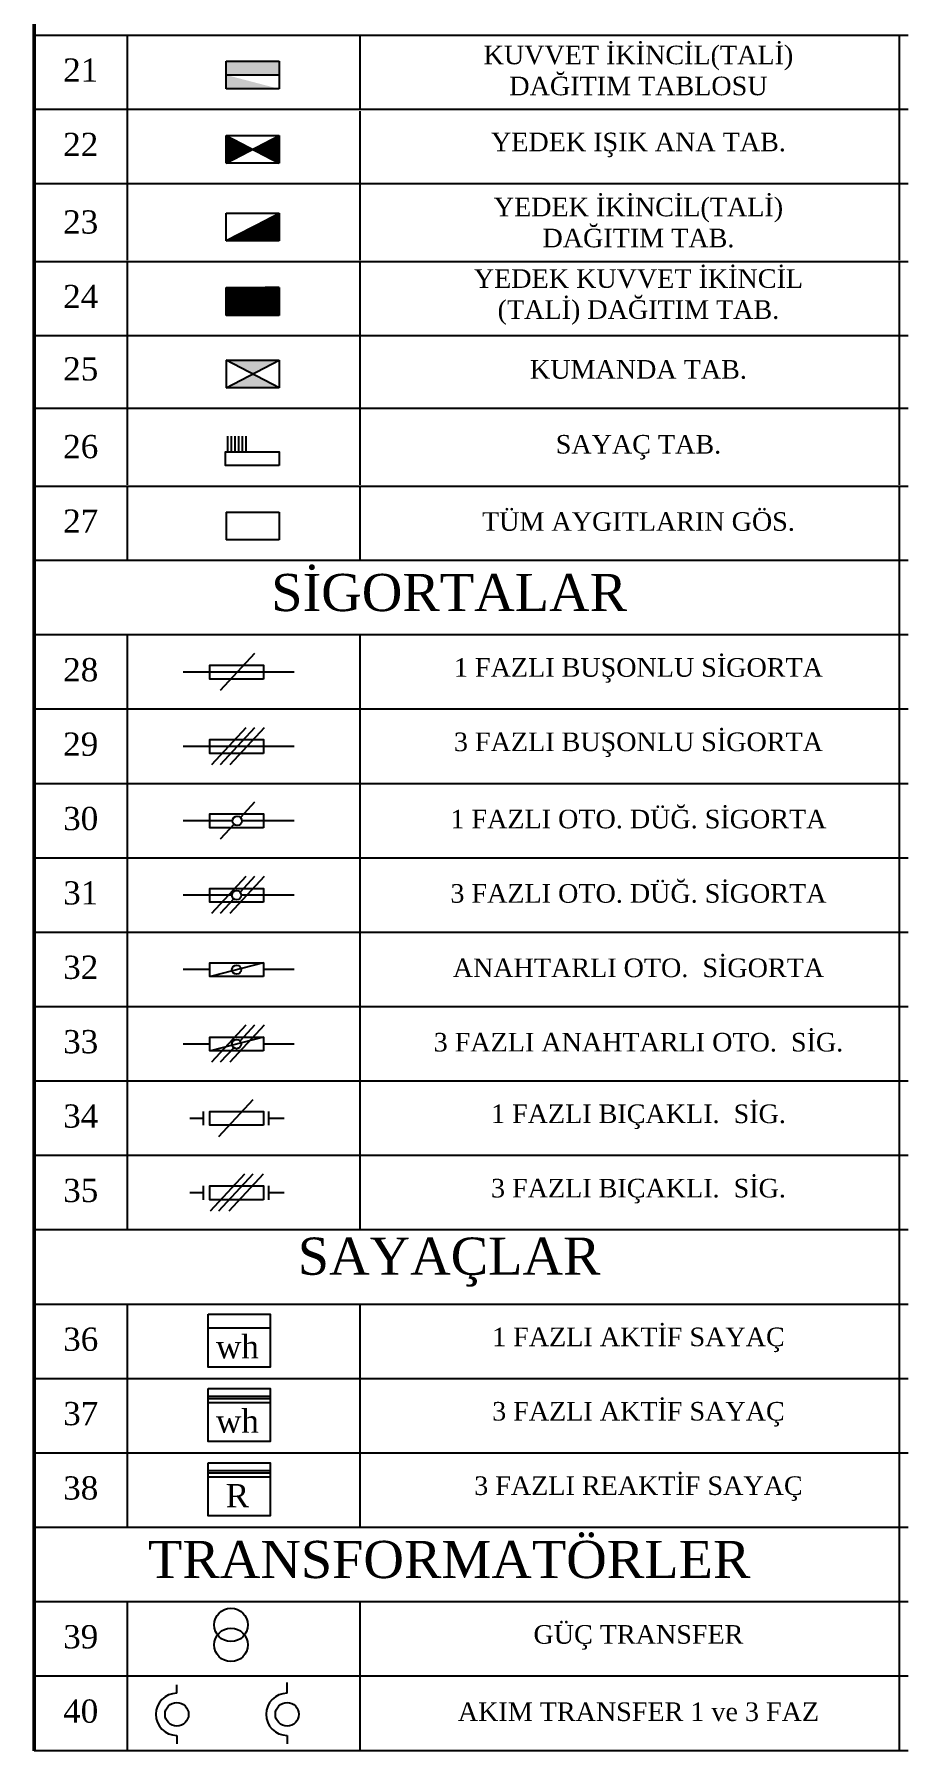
# Model space of a CAD drawing. Header units: millimetres. Extents: x 8451 to 20144, y 956 to 3956.
# Drawn here: x 18682 to 19042, y 1637 to 2347 of the extents above; entities that cross this region are included whole.
import ezdxf

# ---------------------------------------------------------------- set-up
doc = ezdxf.new("R2010")
doc.units = ezdxf.units.MM
doc.layers.add('priz', color=170, linetype='Continuous', lineweight=50)
doc.layers.add('TEFRIS', color=9, linetype='Continuous')

msp = doc.modelspace()

# ---------------------------------------------------------------- hatches: boundary and pattern name
h = msp.add_hatch(color=256)
h.paths.add_polyline_path([(18761.58, 2324.16), (18761.58, 2335.64), (18783.47, 2335.64), (18783.47, 2324.16)], flags=16)
h.paths.add_polyline_path([(18783.47, 2324.16), (18761.58, 2324.16)], flags=0)
edge = h.paths.add_edge_path()
edge.add_line((18783.47, 2335.64), (18783.47, 2324.16))
edge.add_line((18761.58, 2329.9), (18783.47, 2329.9))
edge.add_line((18783.47, 2329.9), (18783.47, 2324.16))
h = msp.add_hatch(color=256)
h.paths.add_polyline_path([(18783.47, 2211.96), (18761.58, 2211.96), (18772.52, 2206.22)])
h.paths.add_polyline_path([(18772.52, 2206.22), (18761.58, 2200.48), (18783.47, 2200.48)])

# ---------------------------------------------------------------- linework, layer by layer
for p, q in [((18682.18, 2346.42), (18720.64, 2346.42)), ((18720.64, 2346.42), (18816.8, 2346.42)), ((18720.64, 2346.42), (18720.64, 2315.65)), ((18816.8, 2346.42), (19039.87, 2346.42)), ((18816.8, 2346.42), (18816.8, 2315.65)), ((19039.87, 2346.42), (19043.72, 2346.42)), ((19039.87, 2346.42), (19039.87, 2315.65)), ((18761.58, 2324.16), (18761.58, 2335.64)), ((18761.58, 2335.64), (18783.47, 2335.64)), ((18761.58, 2329.9), (18783.47, 2329.9)), ((18783.47, 2335.64), (18783.47, 2324.16)), ((18783.47, 2335.64), (18783.47, 2324.16)), ((18783.47, 2329.9), (18783.47, 2324.16)), ((18783.47, 2324.16), (18761.58, 2324.16)), ((18783.47, 2324.16), (18761.58, 2324.16)), ((18783.47, 2324.16), (18761.58, 2324.16)), ((18720.64, 2315.65), (18682.18, 2315.65)), ((18816.8, 2315.65), (18720.64, 2315.65)), ((18720.64, 2315.65), (18720.64, 2284.88)), ((18720.64, 2314.88), (18720.64, 2284.11)), ((19039.87, 2315.65), (18816.8, 2315.65)), ((18816.8, 2314.88), (18816.8, 2284.11)), ((19039.87, 2315.65), (19039.87, 2284.88)), ((19043.72, 2315.65), (19039.87, 2315.65)), ((19039.87, 2314.88), (19039.87, 2284.11)), ((18761.58, 2293.39), (18761.58, 2304.88)), ((18761.58, 2293.39), (18761.58, 2304.88)), ((18761.58, 2304.88), (18772.52, 2299.14)), ((18761.58, 2293.39), (18783.47, 2304.88)), ((18761.58, 2304.88), (18783.47, 2293.39)), ((18761.58, 2304.88), (18783.47, 2304.88)), ((18761.96, 2293.6), (18761.96, 2304.67)), ((18762.34, 2293.8), (18762.34, 2304.47)), ((18762.73, 2294), (18762.73, 2304.27)), ((18763.11, 2294.2), (18763.11, 2304.07)), ((18763.5, 2294.4), (18763.5, 2303.87)), ((18763.88, 2294.6), (18763.88, 2303.67)), ((18764.27, 2294.81), (18764.27, 2303.46)), ((18764.65, 2295.01), (18764.65, 2303.26)), ((18765.04, 2295.21), (18765.04, 2303.06)), ((18765.42, 2295.41), (18765.42, 2302.86)), ((18765.81, 2295.61), (18765.81, 2302.66)), ((18766.19, 2295.81), (18766.19, 2302.46)), ((18766.19, 2295.81), (18766.19, 2302.46)), ((18766.58, 2296.02), (18766.58, 2302.25)), ((18766.58, 2296.02), (18766.58, 2302.25)), ((18766.96, 2296.22), (18766.96, 2302.05)), ((18766.96, 2296.22), (18766.96, 2302.05)), ((18767.34, 2296.42), (18767.34, 2301.85)), ((18767.34, 2296.42), (18767.34, 2301.85)), ((18767.73, 2296.62), (18767.73, 2301.65)), ((18768.23, 2296.89), (18768.23, 2301.38)), ((18768.23, 2296.89), (18768.23, 2301.38)), ((18768.62, 2297.09), (18768.62, 2301.18)), ((18768.62, 2297.09), (18768.62, 2301.18)), ((18769, 2297.29), (18769, 2300.98)), ((18769, 2297.29), (18769, 2300.98)), ((18769.39, 2297.49), (18769.39, 2300.78)), ((18769.65, 2297.63), (18769.65, 2300.64)), ((18769.65, 2297.63), (18769.65, 2300.64)), ((18770.04, 2297.83), (18770.04, 2300.44)), ((18770.04, 2297.83), (18770.04, 2300.44)), ((18772.52, 2299.14), (18783.47, 2304.88)), ((18775, 2300.44), (18775, 2297.83)), ((18775, 2300.44), (18775, 2297.83)), ((18775.39, 2300.64), (18775.39, 2297.63)), ((18775.39, 2300.64), (18775.39, 2297.63)), ((18775.66, 2300.78), (18775.66, 2297.49)), ((18776.04, 2300.98), (18776.04, 2297.29)), ((18776.04, 2300.98), (18776.04, 2297.29)), ((18776.43, 2301.18), (18776.43, 2297.09)), ((18776.43, 2301.18), (18776.43, 2297.09)), ((18776.81, 2301.38), (18776.81, 2296.89)), ((18776.81, 2301.38), (18776.81, 2296.89)), ((18777.31, 2301.65), (18777.31, 2296.62)), ((18777.7, 2301.85), (18777.7, 2296.42)), ((18777.7, 2301.85), (18777.7, 2296.42)), ((18778.08, 2302.05), (18778.08, 2296.22)), ((18778.08, 2302.05), (18778.08, 2296.22)), ((18778.47, 2302.25), (18778.47, 2296.02)), ((18778.47, 2302.25), (18778.47, 2296.02)), ((18778.85, 2302.46), (18778.85, 2295.81)), ((18778.85, 2302.46), (18778.85, 2295.81)), ((18779.24, 2302.66), (18779.24, 2295.61)), ((18779.62, 2302.86), (18779.62, 2295.41)), ((18780, 2303.06), (18780, 2295.21)), ((18780.39, 2303.26), (18780.39, 2295.01)), ((18780.77, 2303.46), (18780.77, 2294.81)), ((18781.16, 2303.67), (18781.16, 2294.6)), ((18781.54, 2303.87), (18781.54, 2294.4)), ((18781.93, 2304.07), (18781.93, 2294.2)), ((18782.31, 2304.27), (18782.31, 2294)), ((18782.7, 2304.47), (18782.7, 2293.8)), ((18783.08, 2304.67), (18783.08, 2293.6)), ((18783.47, 2304.88), (18783.47, 2293.39)), ((18772.52, 2299.14), (18761.58, 2293.39)), ((18783.47, 2293.39), (18761.58, 2293.39)), ((18770.42, 2298.03), (18770.42, 2300.24)), ((18770.42, 2298.03), (18770.42, 2300.24)), ((18770.81, 2298.24), (18770.81, 2300.03)), ((18770.81, 2298.24), (18770.81, 2300.03)), ((18771.2, 2298.44), (18771.2, 2299.83)), ((18771.58, 2298.64), (18771.58, 2299.63)), ((18783.47, 2293.39), (18772.52, 2299.14)), ((18773.46, 2299.63), (18773.46, 2298.64)), ((18773.84, 2299.83), (18773.84, 2298.44)), ((18774.24, 2300.03), (18774.24, 2298.24)), ((18774.24, 2300.03), (18774.24, 2298.24)), ((18774.62, 2300.24), (18774.62, 2298.03)), ((18774.62, 2300.24), (18774.62, 2298.03)), ((18720.64, 2284.88), (18682.18, 2284.88)), ((18816.8, 2284.88), (18720.64, 2284.88)), ((18720.64, 2284.11), (18720.64, 2253.34)), ((19039.87, 2284.88), (18816.8, 2284.88)), ((18816.8, 2284.11), (18816.8, 2253.34)), ((19043.72, 2284.88), (19039.87, 2284.88)), ((19039.87, 2284.11), (19039.87, 2253.34)), ((18761.58, 2261.24), (18761.58, 2272.73)), ((18761.58, 2261.24), (18761.58, 2272.73)), ((18761.58, 2261.24), (18783.47, 2272.73)), ((18761.58, 2272.73), (18783.47, 2272.73)), ((18772.52, 2266.99), (18783.47, 2272.73)), ((18782.31, 2272.12), (18782.31, 2261.24)), ((18782.7, 2272.32), (18782.7, 2261.24)), ((18783.08, 2272.52), (18783.08, 2261.24)), ((18783.47, 2272.73), (18783.47, 2261.24)), ((18772.52, 2266.99), (18761.58, 2261.24)), ((18768.72, 2264.99), (18768.72, 2261.3)), ((18768.72, 2264.99), (18768.72, 2261.24)), ((18769.11, 2265.2), (18769.11, 2261.24)), ((18769.11, 2265.2), (18769.11, 2261.24)), ((18769.49, 2265.4), (18769.49, 2261.24)), ((18769.49, 2265.4), (18769.49, 2261.24)), ((18770, 2265.66), (18770, 2261.24)), ((18770.38, 2265.86), (18770.38, 2261.24)), ((18770.38, 2265.86), (18770.38, 2261.24)), ((18770.77, 2266.06), (18770.77, 2261.24)), ((18770.77, 2266.06), (18770.77, 2261.24)), ((18771.15, 2266.27), (18771.15, 2261.24)), ((18771.15, 2266.27), (18771.15, 2261.24)), ((18771.53, 2266.47), (18771.53, 2261.24)), ((18771.53, 2266.47), (18771.53, 2261.24)), ((18771.92, 2266.67), (18771.92, 2261.24)), ((18772.3, 2266.87), (18772.3, 2261.24)), ((18772.69, 2267.07), (18772.69, 2261.24)), ((18773.07, 2267.27), (18773.07, 2261.24)), ((18773.46, 2267.48), (18773.46, 2261.24)), ((18773.46, 2267.48), (18773.46, 2261.24)), ((18773.84, 2267.68), (18773.84, 2261.24)), ((18774.24, 2267.88), (18774.24, 2266.09)), ((18774.24, 2267.88), (18774.24, 2261.24)), ((18774.62, 2268.09), (18774.62, 2265.88)), ((18774.62, 2268.09), (18774.62, 2261.24)), ((18775, 2268.29), (18775, 2265.68)), ((18775, 2268.29), (18775, 2261.24)), ((18775.39, 2268.49), (18775.39, 2265.48)), ((18775.39, 2268.49), (18775.39, 2261.24)), ((18775.66, 2268.63), (18775.66, 2261.24)), ((18776.04, 2268.83), (18776.04, 2265.14)), ((18776.04, 2268.83), (18776.04, 2261.24)), ((18776.43, 2269.03), (18776.43, 2264.94)), ((18776.43, 2269.03), (18776.43, 2261.24)), ((18776.81, 2269.24), (18776.81, 2264.74)), ((18776.81, 2269.24), (18776.81, 2261.24)), ((18777.31, 2269.5), (18777.31, 2261.24)), ((18777.7, 2269.7), (18777.7, 2264.27)), ((18777.7, 2269.7), (18777.7, 2261.24)), ((18778.08, 2269.9), (18778.08, 2264.07)), ((18778.08, 2269.9), (18778.08, 2261.24)), ((18778.47, 2270.1), (18778.47, 2263.87)), ((18778.47, 2270.1), (18778.47, 2261.24)), ((18778.85, 2270.31), (18778.85, 2263.67)), ((18778.85, 2270.31), (18778.85, 2261.24)), ((18779.24, 2270.51), (18779.24, 2261.24)), ((18779.62, 2270.71), (18779.62, 2261.24)), ((18780, 2270.91), (18780, 2261.24)), ((18780.39, 2271.11), (18780.39, 2261.24)), ((18780.77, 2271.31), (18780.77, 2261.24)), ((18781.16, 2271.52), (18781.16, 2261.24)), ((18781.54, 2271.72), (18781.54, 2261.24)), ((18781.93, 2271.92), (18781.93, 2261.24)), ((18783.47, 2261.24), (18761.58, 2261.24)), ((18761.89, 2261.28), (18761.89, 2261.24)), ((18762.28, 2261.49), (18762.28, 2261.24)), ((18762.67, 2261.69), (18762.67, 2261.24)), ((18763.06, 2261.89), (18763.06, 2261.24)), ((18763.06, 2261.89), (18763.06, 2261.24)), ((18763.44, 2262.1), (18763.44, 2261.24)), ((18763.44, 2262.1), (18763.44, 2261.24)), ((18763.82, 2262.36), (18763.82, 2261.24)), ((18763.82, 2262.3), (18763.82, 2261.24)), ((18763.82, 2262.3), (18763.82, 2261.24)), ((18764.21, 2262.56), (18764.21, 2261.24)), ((18764.21, 2262.56), (18764.21, 2261.24)), ((18764.59, 2262.76), (18764.59, 2261.24)), ((18764.99, 2262.97), (18764.99, 2261.24)), ((18765.37, 2263.17), (18765.37, 2261.24)), ((18765.37, 2263.17), (18765.37, 2261.24)), ((18765.76, 2263.37), (18765.76, 2261.24)), ((18765.76, 2263.37), (18765.76, 2261.24)), ((18766.14, 2263.64), (18766.14, 2261.24)), ((18766.14, 2263.58), (18766.14, 2261.24)), ((18766.14, 2263.58), (18766.14, 2261.24)), ((18766.53, 2263.84), (18766.53, 2261.24)), ((18766.92, 2264.05), (18766.92, 2261.24)), ((18767.3, 2264.25), (18767.3, 2262.05)), ((18767.3, 2264.25), (18767.3, 2261.24)), ((18767.69, 2264.45), (18767.69, 2261.84)), ((18767.69, 2264.45), (18767.69, 2261.24)), ((18768.07, 2264.65), (18768.07, 2261.64)), ((18768.07, 2264.65), (18768.07, 2261.24)), ((18768.34, 2264.79), (18768.34, 2261.24)), ((18682.18, 2252.73), (18720.64, 2252.73)), ((18720.64, 2252.73), (18720.64, 2221.96)), ((18720.64, 2252.73), (18816.8, 2252.73)), ((18816.8, 2252.73), (19039.87, 2252.73)), ((18816.8, 2252.73), (18816.8, 2221.96)), ((19039.87, 2252.73), (19039.87, 2221.96)), ((19039.87, 2252.73), (19043.72, 2252.73)), ((18761.54, 2241.96), (18761.54, 2230.48)), ((18761.58, 2230.48), (18761.58, 2241.96)), ((18761.58, 2230.48), (18761.58, 2241.96)), ((18761.58, 2241.96), (18783.47, 2241.96)), ((18761.93, 2241.96), (18761.93, 2230.48)), ((18762.31, 2241.96), (18762.31, 2230.48)), ((18762.7, 2241.96), (18762.7, 2230.48)), ((18763.08, 2241.96), (18763.08, 2230.48)), ((18763.47, 2241.96), (18763.47, 2230.48)), ((18763.85, 2241.96), (18763.85, 2230.48)), ((18764.24, 2241.96), (18764.24, 2230.48)), ((18764.62, 2241.96), (18764.62, 2230.48)), ((18765, 2241.96), (18765, 2230.48)), ((18765.39, 2241.96), (18765.39, 2230.48)), ((18765.77, 2241.96), (18765.77, 2230.48)), ((18766.16, 2241.96), (18766.16, 2230.48)), ((18766.16, 2241.96), (18766.16, 2230.48)), ((18766.54, 2241.96), (18766.54, 2230.48)), ((18766.93, 2241.96), (18766.93, 2230.48)), ((18767.31, 2241.96), (18767.31, 2230.48)), ((18767.7, 2241.96), (18767.7, 2230.48)), ((18768.08, 2241.96), (18768.08, 2230.48)), ((18768.47, 2241.96), (18768.47, 2230.48)), ((18768.85, 2241.96), (18768.85, 2230.48)), ((18769.24, 2241.96), (18769.24, 2230.48)), ((18769.62, 2241.96), (18769.62, 2230.48)), ((18770, 2241.96), (18770, 2230.48)), ((18770.39, 2241.96), (18770.39, 2230.48)), ((18770.77, 2241.96), (18770.77, 2230.48)), ((18771.16, 2241.96), (18771.16, 2230.48)), ((18771.54, 2241.96), (18771.54, 2230.48)), ((18771.93, 2241.96), (18771.93, 2230.48)), ((18771.93, 2241.96), (18771.93, 2230.48)), ((18772.31, 2241.96), (18772.31, 2230.48)), ((18772.7, 2241.96), (18772.7, 2230.48)), ((18773.08, 2241.96), (18773.08, 2230.48)), ((18773.47, 2241.96), (18773.47, 2230.48)), ((18773.85, 2241.96), (18773.85, 2230.48)), ((18774.24, 2241.96), (18774.24, 2230.48)), ((18774.62, 2241.96), (18774.62, 2230.48)), ((18775, 2241.96), (18775, 2230.48)), ((18775.39, 2241.96), (18775.39, 2230.48)), ((18775.77, 2241.96), (18775.77, 2230.48)), ((18776.16, 2241.96), (18776.16, 2230.48)), ((18776.54, 2241.96), (18776.54, 2230.48)), ((18776.93, 2241.96), (18776.93, 2230.48)), ((18777.31, 2241.96), (18777.31, 2230.48)), ((18777.7, 2241.96), (18777.7, 2230.48)), ((18777.7, 2241.96), (18777.7, 2241.96)), ((18783.47, 2241.96), (18777.7, 2241.96)), ((18777.7, 2241.96), (18777.7, 2230.48)), ((18778.08, 2241.96), (18778.08, 2230.48)), ((18778.47, 2241.96), (18778.47, 2230.48)), ((18778.85, 2241.96), (18778.85, 2230.48)), ((18779.24, 2241.96), (18779.24, 2230.48)), ((18779.62, 2241.96), (18779.62, 2230.48)), ((18780, 2241.96), (18780, 2230.48)), ((18780.39, 2241.96), (18780.39, 2230.48)), ((18780.77, 2241.96), (18780.77, 2230.48)), ((18781.16, 2241.96), (18781.16, 2230.48)), ((18781.54, 2241.96), (18781.54, 2230.48)), ((18781.93, 2241.96), (18781.93, 2230.48)), ((18782.31, 2241.96), (18782.31, 2230.48)), ((18782.7, 2241.96), (18782.7, 2230.48)), ((18783.08, 2241.96), (18783.08, 2230.48)), ((18783.47, 2241.96), (18783.47, 2230.48)), ((18783.47, 2230.48), (18761.58, 2230.48)), ((18720.64, 2222.74), (18720.64, 2191.97)), ((19039.87, 2222.74), (19039.87, 2191.97)), ((18720.64, 2221.96), (18682.18, 2221.96)), ((18720.64, 2221.96), (18720.64, 2191.19)), ((18816.8, 2221.96), (18720.64, 2221.96)), ((18816.8, 2221.96), (18816.8, 2191.19)), ((19039.87, 2221.96), (18816.8, 2221.96)), ((19039.87, 2221.96), (19039.87, 2191.19)), ((19043.72, 2221.96), (19039.87, 2221.96)), ((18761.58, 2211.96), (18761.58, 2200.48)), ((18761.58, 2200.48), (18783.47, 2211.96)), ((18783.47, 2200.48), (18761.58, 2211.96)), ((18761.58, 2211.96), (18783.47, 2211.96)), ((18783.47, 2211.96), (18783.47, 2200.48)), ((18783.47, 2200.48), (18761.58, 2200.48)), ((18720.64, 2191.97), (18682.18, 2191.97)), ((18816.8, 2191.97), (18720.64, 2191.97)), ((18720.64, 2191.19), (18720.64, 2160.43)), ((19039.87, 2191.97), (18816.8, 2191.97)), ((18816.8, 2191.19), (18816.8, 2160.43)), ((19043.72, 2191.97), (19039.87, 2191.97)), ((19039.87, 2191.19), (19039.87, 2160.43)), ((18762.16, 2174.06), (18762.16, 2180.54)), ((18763.69, 2174.06), (18763.69, 2180.54)), ((18765.23, 2174.06), (18765.23, 2180.54)), ((18766.77, 2174.06), (18766.77, 2180.54)), ((18768.31, 2174.06), (18768.31, 2180.54)), ((18769.85, 2174.06), (18769.85, 2180.54)), ((18783.47, 2168.33), (18761.58, 2168.33)), ((18682.18, 2159.82), (18720.64, 2159.82)), ((18720.64, 2159.82), (18816.8, 2159.82)), ((18720.64, 2159.82), (18720.64, 2129.05)), ((18816.8, 2159.82), (19039.87, 2159.82)), ((18816.8, 2159.82), (18816.8, 2129.05)), ((19039.87, 2159.82), (19043.72, 2159.82)), ((19039.87, 2159.82), (19039.87, 2129.05)), ((18761.58, 2149.04), (18761.58, 2137.56)), ((18761.58, 2149.04), (18783.47, 2149.04)), ((18783.47, 2149.04), (18783.47, 2137.56)), ((18783.47, 2137.56), (18761.58, 2137.56)), ((18720.64, 2129.05), (18682.18, 2129.05)), ((18816.8, 2129.05), (18720.64, 2129.05)), ((19039.87, 2129.05), (18816.8, 2129.05)), ((19039.87, 2129.05), (19039.87, 2098.28)), ((19043.72, 2129.05), (19039.87, 2129.05)), ((18720.64, 2098.28), (18682.18, 2098.28)), ((18816.8, 2098.28), (18720.64, 2098.28)), ((18720.64, 2098.28), (18720.64, 2067.51)), ((19039.87, 2098.28), (18816.8, 2098.28)), ((18816.8, 2098.28), (18816.8, 2067.51)), ((19039.87, 2098.28), (19039.87, 2067.51)), ((19043.72, 2098.28), (19039.87, 2098.28)), ((18773.3, 2090.64), (18759.09, 2075.34)), ((18789.71, 2082.9), (18743.78, 2082.9)), ((18776.95, 2080.03), (18755.06, 2080.03)), ((18720.64, 2067.51), (18682.18, 2067.51)), ((18816.8, 2067.51), (18720.64, 2067.51)), ((18720.64, 2067.51), (18720.64, 2036.74)), ((19039.87, 2067.51), (18816.8, 2067.51)), ((18816.8, 2067.51), (18816.8, 2036.74)), ((19043.72, 2067.51), (19039.87, 2067.51)), ((19039.87, 2067.51), (19039.87, 2036.74)), ((18769.66, 2059.87), (18755.44, 2044.57)), ((18773.3, 2059.87), (18759.09, 2044.57)), ((18777.31, 2059.87), (18763.1, 2044.57)), ((18789.71, 2052.13), (18743.78, 2052.13)), ((18776.95, 2049.26), (18755.06, 2049.26)), ((18720.64, 2036.74), (18682.18, 2036.74)), ((18816.8, 2036.74), (18720.64, 2036.74)), ((18720.64, 2036.74), (18720.64, 2005.97)), ((19039.87, 2036.74), (18816.8, 2036.74)), ((18816.8, 2036.74), (18816.8, 2005.97)), ((19043.72, 2036.74), (19039.87, 2036.74)), ((19039.87, 2036.74), (19039.87, 2005.97)), ((18773.3, 2029.1), (18767.42, 2022.77)), ((18764.19, 2021.36), (18743.78, 2021.36)), ((18776.95, 2018.49), (18755.06, 2018.49)), ((18764.8, 2019.95), (18759.09, 2013.8)), ((18789.71, 2021.36), (18768.03, 2021.36)), ((18720.64, 2005.97), (18682.18, 2005.97)), ((18720.64, 2005.97), (18720.64, 1975.2)), ((18816.8, 2005.97), (18720.64, 2005.97)), ((19039.87, 2005.97), (18816.8, 2005.97)), ((18816.8, 2005.97), (18816.8, 1975.2)), ((19039.87, 2005.97), (19039.87, 1975.2)), ((19043.72, 2005.97), (19039.87, 2005.97)), ((18769.66, 1998.33), (18755.44, 1983.03)), ((18777.31, 1998.33), (18763.1, 1983.03)), ((18773.3, 1998.33), (18767.3, 1991.86)), ((18763.93, 1990.59), (18743.78, 1990.59)), ((18764.69, 1989.06), (18759.09, 1983.03)), ((18789.71, 1990.59), (18767.78, 1990.59)), ((18776.95, 1987.72), (18755.06, 1987.72)), ((18720.64, 1975.2), (18682.18, 1975.2)), ((18816.8, 1975.2), (18720.64, 1975.2)), ((18720.64, 1975.2), (18720.64, 1944.43)), ((19039.87, 1975.2), (18816.8, 1975.2)), ((18816.8, 1975.2), (18816.8, 1944.43)), ((19039.87, 1975.2), (19039.87, 1944.43)), ((19043.72, 1975.2), (19039.87, 1975.2)), ((18754.76, 1959.82), (18743.78, 1959.82)), ((18776.95, 1962.68), (18755.06, 1956.96)), ((18789.71, 1959.82), (18776.95, 1959.82)), ((18776.95, 1956.96), (18755.06, 1956.96)), ((18720.64, 1944.43), (18682.18, 1944.43)), ((18816.8, 1944.43), (18720.64, 1944.43)), ((18720.64, 1944.43), (18720.64, 1913.66)), ((19039.87, 1944.43), (18816.8, 1944.43)), ((18816.8, 1944.43), (18816.8, 1913.66)), ((19043.72, 1944.43), (19039.87, 1944.43)), ((19039.87, 1944.43), (19039.87, 1913.66)), ((18776.95, 1931.91), (18755.06, 1926.19)), ((18769.66, 1936.79), (18755.44, 1921.49)), ((18777.31, 1936.79), (18763.1, 1921.49)), ((18773.3, 1936.79), (18767.3, 1930.33)), ((18754.76, 1929.05), (18743.78, 1929.05)), ((18776.95, 1926.19), (18755.06, 1926.19)), ((18764.69, 1927.52), (18759.09, 1921.49)), ((18789.71, 1929.05), (18776.95, 1929.05)), ((18720.64, 1913.66), (18682.18, 1913.66)), ((18816.8, 1913.66), (18720.64, 1913.66)), ((18720.64, 1913.66), (18720.64, 1882.9)), ((19039.87, 1913.66), (18816.8, 1913.66)), ((18816.8, 1913.66), (18816.8, 1882.9)), ((19039.87, 1913.66), (19039.87, 1882.9)), ((19043.72, 1913.66), (19039.87, 1913.66)), ((18772.61, 1906.02), (18758.4, 1890.72)), ((18751.98, 1898.28), (18746.49, 1898.28)), ((18752, 1901.14), (18752, 1895.42)), ((18779.11, 1901.14), (18779.11, 1895.42)), ((18785.49, 1898.28), (18779.11, 1898.28)), ((18776.95, 1895.42), (18755.06, 1895.42)), ((18720.64, 1882.9), (18682.18, 1882.9)), ((18816.8, 1882.9), (18720.64, 1882.9)), ((18720.64, 1882.9), (18720.64, 1852.13)), ((19039.87, 1882.9), (18816.8, 1882.9)), ((18816.8, 1882.9), (18816.8, 1852.13)), ((19043.72, 1882.9), (19039.87, 1882.9)), ((19039.87, 1882.9), (19039.87, 1852.13)), ((18769.11, 1875.25), (18754.89, 1859.95)), ((18772.61, 1875.25), (18758.4, 1859.95)), ((18776.82, 1875.25), (18762.6, 1859.95)), ((18751.98, 1867.51), (18746.49, 1867.51)), ((18752, 1870.37), (18752, 1864.65)), ((18779.11, 1870.37), (18779.11, 1864.65)), ((18785.49, 1867.51), (18779.11, 1867.51)), ((18776.95, 1864.65), (18755.06, 1864.65)), ((18720.64, 1852.13), (18682.18, 1852.13)), ((18816.8, 1852.13), (18720.64, 1852.13)), ((19039.87, 1852.13), (18816.8, 1852.13)), ((19039.87, 1852.13), (19039.87, 1821.36)), ((19043.72, 1852.13), (19039.87, 1852.13)), ((18720.64, 1821.36), (18682.18, 1821.36)), ((18816.8, 1821.36), (18720.64, 1821.36)), ((18720.64, 1821.36), (18720.64, 1790.59)), ((19039.87, 1821.36), (18816.8, 1821.36)), ((18816.8, 1821.36), (18816.8, 1790.59)), ((19043.72, 1821.36), (19039.87, 1821.36)), ((19039.87, 1821.36), (19039.87, 1790.59)), ((18754.16, 1811.59), (18779.78, 1811.59)), ((18720.64, 1790.59), (18682.18, 1790.59)), ((18816.8, 1790.59), (18720.64, 1790.59)), ((18720.64, 1790.59), (18720.64, 1759.82)), ((19039.87, 1790.59), (18816.8, 1790.59)), ((18816.8, 1790.59), (18816.8, 1759.82)), ((19043.72, 1790.59), (19039.87, 1790.59)), ((19039.87, 1790.59), (19039.87, 1759.82)), ((18754.16, 1783.44), (18779.78, 1783.44)), ((18754.16, 1782.39), (18779.78, 1782.39)), ((18754.16, 1780.82), (18779.78, 1780.82)), ((18720.64, 1759.82), (18682.18, 1759.82)), ((18816.8, 1759.82), (18720.64, 1759.82)), ((18720.64, 1759.82), (18720.64, 1729.05)), ((19039.87, 1759.82), (18816.8, 1759.82)), ((18816.8, 1759.82), (18816.8, 1729.05)), ((19039.87, 1759.82), (19039.87, 1729.05)), ((19043.72, 1759.82), (19039.87, 1759.82)), ((18754.16, 1752.67), (18779.78, 1752.67)), ((18754.16, 1751.62), (18779.78, 1751.62)), ((18754.16, 1750.05), (18779.78, 1750.05)), ((18720.64, 1729.05), (18682.18, 1729.05)), ((18816.8, 1729.05), (18720.64, 1729.05)), ((19039.87, 1729.05), (18816.8, 1729.05)), ((19039.87, 1729.05), (19039.87, 1698.28)), ((19043.72, 1729.05), (19039.87, 1729.05)), ((18720.64, 1698.28), (18682.18, 1698.28)), ((18816.8, 1698.28), (18720.64, 1698.28)), ((18720.64, 1698.28), (18720.64, 1667.51)), ((19039.87, 1698.28), (18816.8, 1698.28)), ((18816.8, 1698.28), (18816.8, 1667.51)), ((19043.72, 1698.28), (19039.87, 1698.28)), ((19039.87, 1698.28), (19039.87, 1667.51)), ((18720.64, 1667.51), (18682.18, 1667.51)), ((18816.8, 1667.51), (18720.64, 1667.51)), ((18720.64, 1667.51), (18720.64, 1636.74)), ((18741.12, 1660.5), (18741.12, 1663.96)), ((18786.75, 1660.5), (18786.75, 1664.93)), ((19039.87, 1667.51), (18816.8, 1667.51)), ((18816.8, 1667.51), (18816.8, 1636.74)), ((19043.72, 1667.51), (19039.87, 1667.51)), ((19039.87, 1667.51), (19039.87, 1636.74)), ((18741.12, 1643.07), (18741.12, 1639.62)), ((18786.75, 1643.07), (18786.75, 1639.62)), ((18720.64, 1636.74), (18682.18, 1636.74)), ((18816.8, 1636.74), (18720.64, 1636.74)), ((19039.87, 1636.74), (18816.8, 1636.74)), ((19043.72, 1636.74), (19039.87, 1636.74))]:
    msp.add_line(p, q)
for points in [[(18783.47, 2168.33), (18761.28, 2168.33), (18761.28, 2174.06), (18783.47, 2174.06)], [(18776.95, 2080.03), (18754.76, 2080.03), (18754.76, 2085.76), (18776.95, 2085.76)], [(18776.95, 2049.26), (18754.76, 2049.26), (18754.76, 2054.99), (18776.95, 2054.99)], [(18776.95, 2018.49), (18754.76, 2018.49), (18754.76, 2024.22), (18776.95, 2024.22)], [(18776.95, 1987.72), (18754.76, 1987.72), (18754.76, 1993.45), (18776.95, 1993.45)], [(18776.95, 1956.96), (18754.76, 1956.96), (18754.76, 1962.68), (18776.95, 1962.68)], [(18776.95, 1926.19), (18754.76, 1926.19), (18754.76, 1931.91), (18776.95, 1931.91)], [(18776.95, 1895.42), (18754.76, 1895.42), (18754.76, 1901.14), (18776.95, 1901.14)], [(18776.95, 1864.65), (18754.76, 1864.65), (18754.76, 1870.37), (18776.95, 1870.37)], [(18754.16, 1817.34), (18779.78, 1817.34), (18779.78, 1795.39), (18754.16, 1795.39)], [(18754.16, 1786.57), (18779.78, 1786.57), (18779.78, 1764.63), (18754.16, 1764.63)], [(18754.16, 1755.8), (18779.78, 1755.8), (18779.78, 1733.86), (18754.16, 1733.86)]]:
    msp.add_lwpolyline(points, close=True)
for centre, radius in [((18766.11, 2021.36), 1.92), ((18765.86, 1990.59), 1.92), ((18765.86, 1959.82), 1.92), ((18765.86, 1929.05), 1.92), ((18763.53, 1688.78), 6.92), ((18763.53, 1680.51), 6.92), ((18741.12, 1651.79), 4.87), ((18786.75, 1651.79), 4.87)]:
    msp.add_circle(centre, radius)
for centre in [(18741.12, 1651.79), (18786.75, 1651.79)]:
    msp.add_arc(centre, 8.71, 90, 270)
at = {"layer": 'priz', "color": 0, "lineweight": 50}
msp.add_line((18682.18, 3031.25), (18682.18, 1636.74), dxfattribs=at)

# ---------------------------------------------------------------- texts
at = {"layer": 'TEFRIS', "linetype": 'ByBlock', "attachment_point": 5}
for s, insert, char_height in [('{\\fTimes New Roman|b0|i0|c162|p18;KUVVET İKİNCİL(TALİ)\\PDAĞITIM TABLOSU}', (18932.08, 2331.72), 7.6923), ('{\\fTimes New Roman|b0|i0|c162|p18;21}', (18701.37, 2331.95), 9.6154), ('{\\fTimes New Roman|b0|i0|c162|p18;22}', (18701.37, 2301.18), 9.6154), ('{\\fTimes New Roman|b0|i0|c162|p18;YEDEK IŞIK ANA TAB.}', (18932.08, 2300.95), 7.6923), ('{\\fTimes New Roman|b0|i0|c162|p18;YEDEK İKİNCİL(TALİ) \\PDAĞITIM TAB.}', (18932.08, 2268.8), 7.6923), ('{\\fTimes New Roman|b0|i0|c162|p18;23}', (18701.37, 2269.04), 9.6154), ('{\\fTimes New Roman|b0|i0|c162|p18;YEDEK KUVVET İKİNCİL\\P(TALİ) DAĞITIM TAB.}', (18932.08, 2238.03), 7.6923), ('{\\fTimes New Roman|b0|i0|c162|p18;24}', (18701.37, 2238.27), 9.6154), ('{\\fTimes New Roman|b0|i0|c162|p18;25}', (18701.37, 2208.27), 9.6154), ('{\\fTimes New Roman|b0|i0|c162|p18;KUMANDA TAB.}', (18932.08, 2208.04), 7.6923), ('{\\fTimes New Roman|b0|i0|c162|p18;26}', (18701.37, 2176.12), 9.6154), ('{\\fTimes New Roman|b0|i0|c162|p18;SAYAÇ TAB.}', (18932.08, 2175.89), 7.6923), ('{\\fTimes New Roman|b0|i0|c162|p18;27}', (18701.37, 2145.35), 9.6154), ('{\\fTimes New Roman|b0|i0|c162|p18;TÜM AYGITLARIN GÖS.}', (18932.08, 2145.12), 7.6923), ('{\\fTimes New Roman|b0|i0|c162|p18;SİGORTALAR}', (18853.78, 2115.73), 15.3846), ('{\\fTimes New Roman|b0|i0|c162|p18;28}', (18701.37, 2083.81), 9.6154), ('{\\fTimes New Roman|b0|i0|c162|p18;1 FAZLI BUŞONLU SİGORTA}', (18932.08, 2083.58), 7.6923), ('{\\fTimes New Roman|b0|i0|c162|p18;3 FAZLI BUŞONLU SİGORTA}', (18932.08, 2052.81), 7.6923), ('{\\fTimes New Roman|b0|i0|c162|p18;29}', (18701.37, 2053.04), 9.6154), ('{\\fTimes New Roman|b0|i0|c162|p18;30}', (18701.37, 2022.27), 9.6154), ('{\\fTimes New Roman|b0|i0|c162|p18;1 FAZLI OTO. DÜĞ. SİGORTA}', (18932.08, 2022.04), 7.6923), ('{\\fTimes New Roman|b0|i0|c162|p18;31}', (18701.37, 1991.51), 9.6154), ('{\\fTimes New Roman|b0|i0|c162|p18;3 FAZLI OTO. DÜĞ. SİGORTA}', (18932.08, 1991.27), 7.6923), ('{\\fTimes New Roman|b0|i0|c162|p18;32}', (18701.37, 1960.74), 9.6154), ('{\\fTimes New Roman|b0|i0|c162|p18;ANAHTARLI OTO.  SİGORTA}', (18932.08, 1960.5), 7.6923), ('{\\fTimes New Roman|b0|i0|c162|p18;33}', (18701.37, 1929.97), 9.6154), ('{\\fTimes New Roman|b0|i0|c162|p18;3 FAZLI ANAHTARLI OTO.  SİG.}', (18932.08, 1929.73), 7.6923), ('{\\fTimes New Roman|b0|i0|c162|p18;34}', (18701.37, 1899.2), 9.6154), ('{\\fTimes New Roman|b0|i0|c162|p18;1 FAZLI BIÇAKLI.  SİG.}', (18932.08, 1898.96), 7.6923), ('{\\fTimes New Roman|b0|i0|c162|p18;3 FAZLI BIÇAKLI.  SİG.}', (18932.08, 1868.19), 7.6923), ('{\\fTimes New Roman|b0|i0|c162|p18;35}', (18701.37, 1868.43), 9.6154), ('{\\fTimes New Roman|b0|i0|c162|p18;SAYAÇLAR}', (18853.78, 1838.81), 15.3846), ('{\\fTimes New Roman|b0|i0|c162|p18;36}', (18701.37, 1806.89), 9.6154), ('{\\fTimes New Roman|b0|i0|c162|p18;1 FAZLI AKTİF SAYAÇ}', (18932.08, 1806.66), 7.6923), ('{\\fTimes New Roman|b0|i0|c162|p18;wh}', (18766.2, 1803.76), 9.6154), ('{\\fTimes New Roman|b0|i0|c162|p18;3 FAZLI AKTİF SAYAÇ}', (18932.08, 1775.89), 7.6923), ('{\\fTimes New Roman|b0|i0|c162|p18;37}', (18701.37, 1776.12), 9.6154), ('{\\fTimes New Roman|b0|i0|c162|p18;wh}', (18766.2, 1772.99), 9.6154), ('{\\fTimes New Roman|b0|i0|c162|p18;38}', (18701.37, 1745.35), 9.6154), ('{\\fTimes New Roman|b0|i0|c162|p18;R}', (18766.2, 1742.22), 9.6154), ('{\\fTimes New Roman|b0|i0|c162|p18;3 FAZLI REAKTİF SAYAÇ}', (18932.08, 1745.12), 7.6923), ('{\\fTimes New Roman|b0|i0|c162|p18;TRANSFORMATÖRLER}', (18853.78, 1715.73), 15.3846), ('{\\fTimes New Roman|b0|i0|c162|p18;GÜÇ TRANSFER}', (18932.08, 1683.58), 7.6923), ('{\\fTimes New Roman|b0|i0|c162|p18;39}', (18701.37, 1683.81), 9.6154), ('{\\fTimes New Roman|b0|i0|c162|p18;40}', (18701.37, 1653.04), 9.6154), ('{\\fTimes New Roman|b0|i0|c162|p18;AKIM TRANSFER 1 ve 3 FAZ}', (18932.08, 1652.81), 7.6923)]:
    msp.add_mtext(s, dxfattribs=dict(at, insert=insert, char_height=char_height))

doc.saveas('drawing.dxf')
